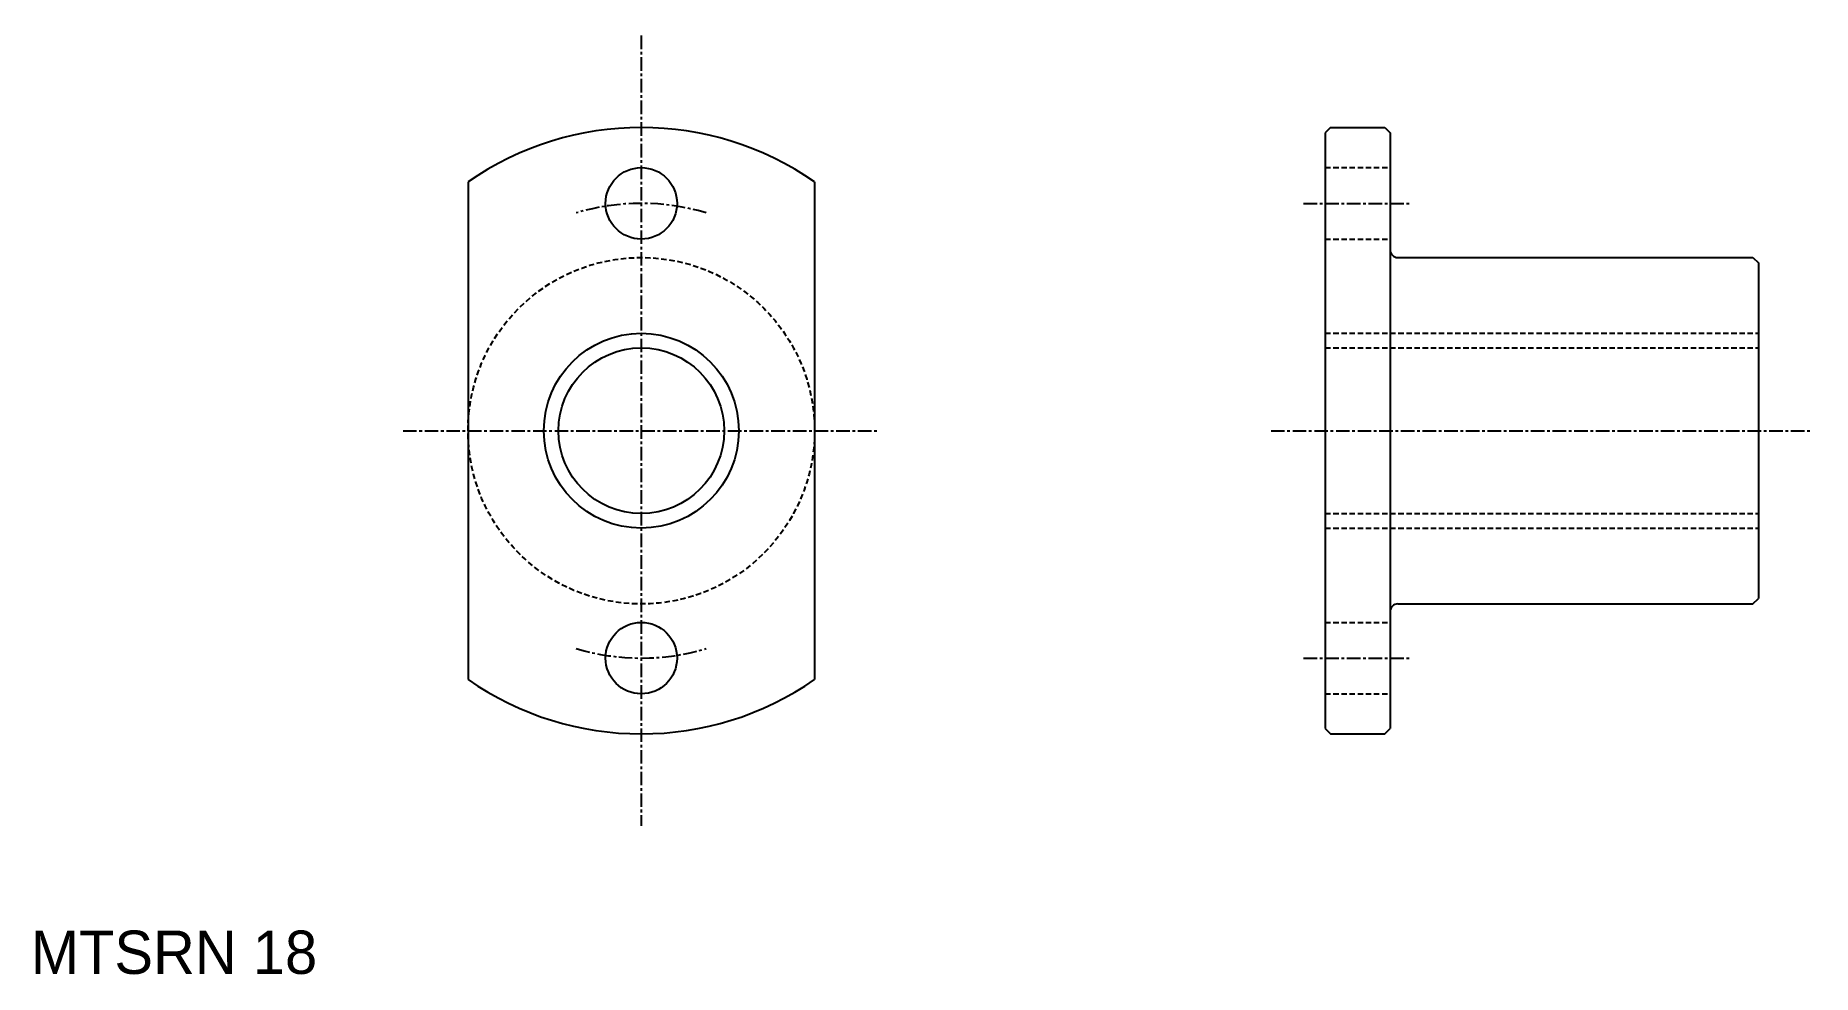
# Model space of a CAD drawing. Extents: x -8 to 156, y 107 to 194.
import ezdxf

# ---------------------------------------------------------------- set-up
doc = ezdxf.new("R2010")
doc.units = 0
doc.linetypes.add('CENTER', pattern=[2, 1.25, -0.25, 0.25, -0.25])
doc.linetypes.add('DASHED', pattern=[0.75, 0.5, -0.25])
doc.layers.get('0').update_dxf_attribs({"linetype": 'CONTINUOUS'})
doc.layers.add('CENTER', color=1, linetype='CENTER')

msp = doc.modelspace()

# ---------------------------------------------------------------- linework, layer by layer
at = {"color": 7, "linetype": 'CONTINUOUS'}
for p, q in [((111.9, 185.34), (111.4, 184.84)), ((111.4, 184.84), (111.4, 129.84)), ((111.9, 185.34), (116.9, 185.34)), ((116.9, 185.34), (117.4, 184.84)), ((117.4, 184.84), (117.4, 129.84)), ((32.25, 180.32), (32.25, 134.36)), ((64.25, 180.32), (64.25, 134.36)), ((118.1, 173.34), (150.9, 173.34)), ((150.9, 173.34), (151.4, 172.84)), ((151.4, 172.84), (151.4, 141.84)), ((111.4, 171.34), (111.4, 171.34)), ((111.4, 157.34), (111.4, 157.34)), ((118.1, 141.34), (150.9, 141.34)), ((150.9, 141.34), (151.4, 141.84)), ((111.4, 129.84), (111.9, 129.34)), ((116.9, 129.34), (117.4, 129.84)), ((111.9, 129.34), (116.9, 129.34))]:
    msp.add_line(p, q, dxfattribs=at)
at = {"color": 3, "linetype": 'DASHED'}
for p, q in [((111.4, 181.64), (117.4, 181.64)), ((111.4, 175.04), (117.4, 175.04)), ((111.4, 166.34), (151.4, 166.34)), ((111.4, 164.99), (151.4, 164.99)), ((111.4, 149.69), (151.4, 149.69)), ((111.4, 148.34), (151.4, 148.34)), ((111.4, 139.64), (117.4, 139.64)), ((111.4, 133.04), (117.4, 133.04))]:
    msp.add_line(p, q, dxfattribs=at)
at = {"color": 7, "linetype": 'CONTINUOUS'}
for centre, radius in [((48.25, 178.34), 3.3), ((48.25, 157.34), 7.65), ((48.25, 136.34), 3.3)]:
    msp.add_circle(centre, radius, dxfattribs=at)
at = {"color": 3, "linetype": 'DASHED'}
msp.add_circle((48.25, 157.34), 16, dxfattribs=at)
at = {"color": 3, "linetype": 'CONTINUOUS'}
msp.add_circle((48.25, 157.34), 9, dxfattribs=at)
at = {"color": 7, "linetype": 'CONTINUOUS'}
for centre, radius, start, end in [((48.25, 157.34), 28, 55.1501, 124.8499), ((118.1, 174.04), 0.7, 180, 270), ((118.1, 140.64), 0.7, 90, 180), ((48.25, 157.34), 28, 235.1501, 304.8499)]:
    msp.add_arc(centre, radius, start, end, dxfattribs=at)
at = {"layer": 'CENTER', "color": 1, "linetype": 'CENTER'}
for p, q in [((48.25, 193.84), (48.25, 120.84)), ((109.4, 178.34), (119.4, 178.34)), ((26.25, 157.34), (70.25, 157.34)), ((106.4, 157.34), (156.4, 157.34)), ((109.4, 136.34), (119.4, 136.34))]:
    msp.add_line(p, q, dxfattribs=at)
for start, end in [(73.3985, 106.6015), (253.3985, 286.6015)]:
    msp.add_arc((48.25, 157.34), 21, start, end, dxfattribs=at)

# ---------------------------------------------------------------- texts
at = {"color": 7, "linetype": 'CONTINUOUS'}
msp.add_text('MTSRN 18', height=4, dxfattribs=at).set_placement((-8.13, 107.17))

doc.saveas('drawing.dxf')
